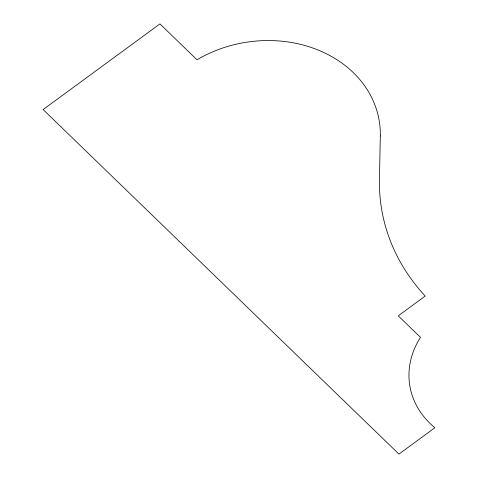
<?xml version="1.0" encoding="UTF-8"?>
<svg xmlns="http://www.w3.org/2000/svg" width="478" height="478" viewBox="0 0 478 478"><rect width="100%" height="100%" fill="white"/><g stroke="black" fill="none" stroke-linecap="round" stroke-linejoin="round"><path stroke-width="0.72" d="M380.315 135.943L379.448 179.453A232.147 192.682 -8.2 0 0 425.217 296.073L398.264 315.844L420.503 337.378A92.744 76.982 -8.2 0 0 434.872 427.744L398.933 454.1L43.128 109.552L159.939 23.9L197.002 59.792A118.723 98.54 -8.2 0 1 319.041 50.405A118.723 98.54 -8.2 0 1 380.315 135.943"/></g></svg>
